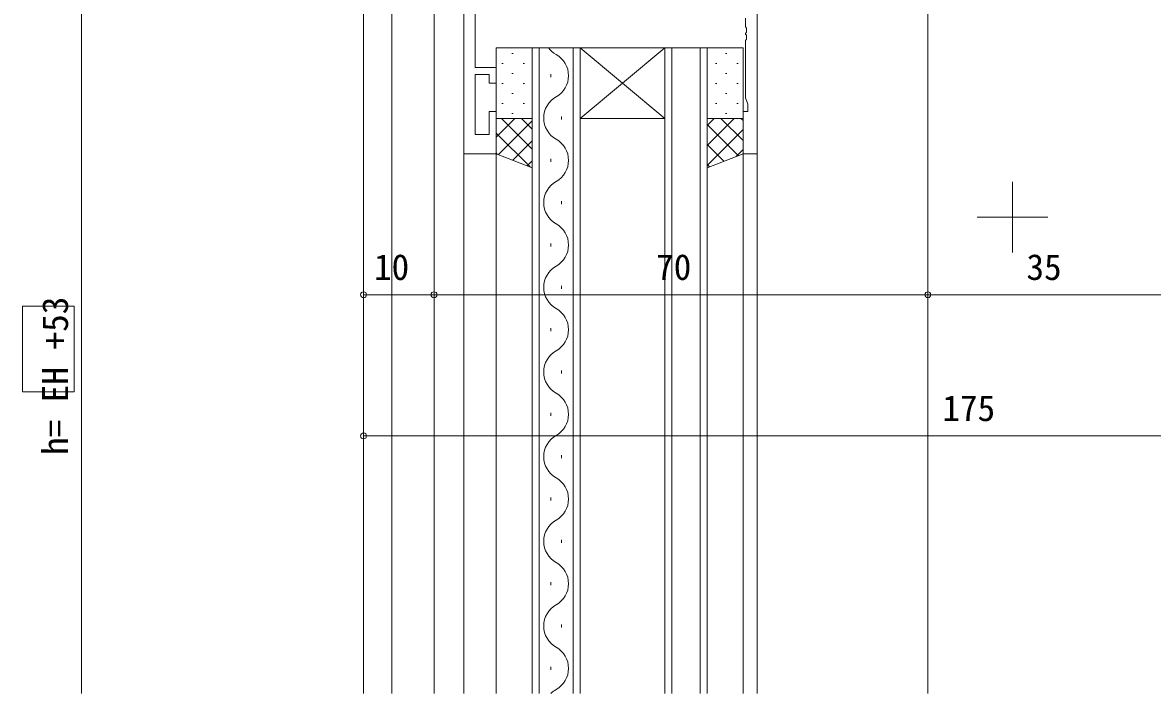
# Model space of a CAD drawing. Units: millimetres, scale not verified. Extents: x -594 to 539, y -420 to 386.
# Drawn here: x -507.6 to -347.4, y -268 to -172.9 of the extents above; entities that cross this region are included whole.
import ezdxf
from ezdxf.enums import TextEntityAlignment as Align

# ---------------------------------------------------------------- set-up
doc = ezdxf.new("R2010")
doc.units = ezdxf.units.MM
doc.header["$LTSCALE"] = 2
doc.linetypes.add('CHAIN2', pattern=[12, 9, -1, 1, -1])
for name, color, linetype, lineweight in [('0-3_YKK_11', 7, 'Continuous', 9), ('0-4_YKK_12', 2, 'Continuous', 9), ('0-5_YKK_13', 4, 'Continuous', 9), ('0-6_YKK_D', 6, 'Continuous', 9)]:
    doc.layers.add(name, color=color, linetype=linetype, lineweight=lineweight)
doc.styles.add('ＭＳ ゴシック', font='')
doc.styles.get('ＭＳ ゴシック').set_extended_font_data('MS Gothic')

msp = doc.modelspace()

# ---------------------------------------------------------------- linework, layer by layer
at = {"layer": '0-3_YKK_11'}
for p, q in [((-443.4, -179.3), (-443.4, -164.5)), ((-445.03, -169.5), (-445.03, -191.5)), ((-403.43, -169.5), (-403.43, -191.5)), ((-405.06, -173.542), (-405.06, -172.3)), ((-404.94, -173.725), (-405.06, -173.542)), ((-405.06, -174.458), (-404.94, -174.275)), ((-405.06, -174.542), (-405.06, -174.458)), ((-404.94, -174.725), (-405.06, -174.542)), ((-404.94, -174.275), (-404.94, -173.725)), ((-405.06, -175.458), (-404.94, -175.275)), ((-405.06, -183.593), (-405.06, -175.458)), ((-404.94, -175.275), (-404.94, -174.725)), ((-440.43, -179.3), (-443.4, -179.3)), ((-440.43, -181.5), (-440.43, -179.3)), ((-443.4, -180.3), (-441.43, -180.3)), ((-443.4, -188.8), (-443.4, -180.3)), ((-441.43, -180.3), (-441.43, -181.5)), ((-441.43, -181.5), (-440.43, -181.5)), ((-404.73, -184.5), (-405.06, -183.593)), ((-441.43, -185.5), (-441.43, -188.8)), ((-440.43, -185.5), (-441.43, -185.5)), ((-440.43, -191.5), (-440.43, -185.5)), ((-405.43, -185.5), (-404.73, -185.5)), ((-405.43, -191.5), (-405.43, -185.5)), ((-404.73, -185.5), (-404.73, -184.5)), ((-441.43, -188.8), (-443.4, -188.8)), ((-445.03, -191.5), (-440.43, -191.5)), ((-403.43, -191.5), (-405.43, -191.5))]:
    msp.add_line(p, q, dxfattribs=at)
at = {"layer": '0-4_YKK_12'}
for p, q in [((-379.23, -268), (-379.23, 120.5)), ((-379.23, -268), (-379.23, -99.5)), ((-459.23, -268), (-459.23, -123.5)), ((-455.23, -268), (-455.23, -123.5)), ((-449.23, -169.2), (-449.23, -268)), ((-403.43, -169.5), (-403.43, -268)), ((-435.33, -176.5), (-428.53, -176.5)), ((-435.33, -268), (-435.33, -176.5)), ((-434.33, -176.5), (-434.33, -268)), ((-429.53, -268), (-429.53, -176.5)), ((-416.53, -176.5), (-428.53, -186.5)), ((-428.53, -176.5), (-416.53, -186.5)), ((-428.53, -176.5), (-416.53, -176.5)), ((-428.53, -176.5), (-428.53, -268)), ((-416.53, -176.5), (-410.53, -176.5)), ((-416.53, -268), (-416.53, -176.5)), ((-415.53, -176.5), (-415.53, -268)), ((-411.53, -268), (-411.53, -176.5)), ((-410.53, -176.5), (-410.53, -268)), ((-432.69, -180.65), (-432.69, -180.25)), ((-431.17, -186.65), (-431.17, -186.25)), ((-428.53, -186.5), (-416.53, -186.5)), ((-445.03, -191.2), (-445.03, -268)), ((-440.43, -191), (-440.43, -268)), ((-405.43, -268), (-405.43, -191.2)), ((-432.69, -192.65), (-432.69, -192.25)), ((-431.17, -198.65), (-431.17, -198.25)), ((-432.69, -204.65), (-432.69, -204.25)), ((-431.17, -210.65), (-431.17, -210.25)), ((-432.69, -216.65), (-432.69, -216.25)), ((-431.17, -222.65), (-431.17, -222.25)), ((-432.69, -228.65), (-432.69, -228.25)), ((-431.17, -234.65), (-431.17, -234.25)), ((-432.69, -240.65), (-432.69, -240.25)), ((-431.17, -246.65), (-431.17, -246.25)), ((-432.69, -252.65), (-432.69, -252.25)), ((-431.17, -258.65), (-431.17, -258.25)), ((-432.69, -264.65), (-432.69, -264.25))]:
    msp.add_line(p, q, dxfattribs=at)
for centre, start, end in [((-430.253, -174.45), 216.61835, 240.79745), ((-433.607, -180.45), 299.20253, 60.79745), ((-430.253, -186.45), 119.20253, 240.79745), ((-433.607, -192.45), 299.20253, 60.79745), ((-430.253, -198.45), 119.20253, 240.79745), ((-433.607, -204.45), 299.20253, 60.79745), ((-430.253, -210.45), 119.20253, 240.79745), ((-433.607, -216.45), 299.20253, 60.79745), ((-430.253, -222.45), 119.20253, 240.79745), ((-433.607, -228.45), 299.20253, 60.79745), ((-430.253, -234.45), 119.20253, 240.79745), ((-433.607, -240.45), 299.20253, 60.79745), ((-430.253, -246.45), 119.20253, 240.79745), ((-433.607, -252.45), 299.20253, 60.79745), ((-430.253, -258.45), 119.20253, 240.79745), ((-433.607, -264.45), 299.20253, 60.79745), ((-430.253, -270.45), 119.20253, 134.53195)]:
    msp.add_arc(centre, 3.437, start, end, dxfattribs=at)
at = {"layer": '0-5_YKK_13'}
for p, q in [((-440.43, -176.5), (-435.33, -176.5)), ((-440.43, -186.5), (-440.43, -176.5)), ((-438.02, -177.3), (-438.22, -177.3)), ((-435.33, -176.5), (-435.33, -186.5)), ((-410.53, -176.5), (-405.43, -176.5)), ((-410.53, -186.5), (-410.53, -176.5)), ((-407.72, -177.3), (-407.92, -177.3)), ((-405.43, -176.5), (-405.43, -186.5)), ((-439.435, -178.715), (-439.635, -178.715)), ((-436.405, -178.715), (-436.605, -178.715)), ((-409.135, -178.715), (-409.335, -178.715)), ((-406.105, -178.715), (-406.305, -178.715)), ((-438.02, -180.13), (-438.22, -180.13)), ((-407.72, -180.13), (-407.92, -180.13)), ((-439.435, -181.545), (-439.635, -181.545)), ((-436.405, -181.545), (-436.605, -181.545)), ((-409.135, -181.545), (-409.335, -181.545)), ((-406.105, -181.545), (-406.305, -181.545)), ((-438.02, -182.96), (-438.22, -182.96)), ((-407.72, -182.96), (-407.92, -182.96)), ((-439.435, -184.375), (-439.635, -184.375)), ((-438.02, -185.79), (-438.22, -185.79)), ((-436.405, -184.375), (-436.605, -184.375)), ((-409.135, -184.375), (-409.335, -184.375)), ((-407.72, -185.79), (-407.92, -185.79)), ((-406.105, -184.375), (-406.305, -184.375)), ((-437.79, -186.5), (-440.43, -189.14)), ((-435.33, -186.5), (-440.43, -186.5)), ((-440.43, -191.5), (-440.43, -186.5)), ((-440.43, -186.5), (-435.33, -186.5)), ((-435.33, -186.868), (-440.094, -191.632)), ((-439.677, -186.5), (-435.33, -190.847)), ((-436.848, -186.5), (-435.33, -188.018)), ((-435.33, -186.5), (-435.33, -193.5)), ((-409.506, -186.5), (-410.53, -187.524)), ((-406.677, -186.5), (-410.53, -190.353)), ((-405.43, -186.5), (-410.53, -186.5)), ((-410.53, -193.5), (-410.53, -186.5)), ((-410.53, -186.5), (-405.43, -186.5)), ((-410.53, -187.362), (-406.121, -191.771)), ((-408.564, -186.5), (-405.43, -189.634)), ((-405.736, -186.5), (-405.43, -186.806)), ((-405.43, -186.5), (-405.43, -191.5)), ((-440.43, -188.575), (-435.618, -193.387)), ((-405.43, -188.081), (-410.53, -193.181)), ((-435.33, -189.697), (-438.062, -192.429)), ((-410.53, -190.191), (-408.153, -192.568)), ((-440.43, -191.403), (-440.271, -191.562)), ((-435.33, -193.5), (-440.43, -191.5)), ((-405.43, -191.5), (-410.53, -193.5)), ((-405.43, -190.909), (-406.402, -191.881)), ((-435.33, -192.525), (-436.03, -193.225)), ((-410.53, -193.019), (-410.185, -193.365))]:
    msp.add_line(p, q, dxfattribs=at)
at = {"layer": '0-5_YKK_13', "linetype": 'CHAIN2'}
for p, q in [((-367.23, -205.5), (-367.23, -195.5)), ((-372.23, -200.5), (-362.23, -200.5))]:
    msp.add_line(p, q, dxfattribs=at)
at = {"layer": '0-6_YKK_D'}
for p, q in [((-499.23, -166.5), (-499.23, -268)), ((-459.23, -193.5), (-459.23, -212.5)), ((-459.23, -193.5), (-459.23, -232.5)), ((-449.23, -193.5), (-449.23, -212.5)), ((-449.23, -193.5), (-449.23, -212.5)), ((-379.23, -193.5), (-379.23, -212.5)), ((-379.23, -193.5), (-379.23, -212.5)), ((-449.23, -211.5), (-459.23, -211.5)), ((-379.23, -211.5), (-449.23, -211.5)), ((-379.23, -211.5), (-344.23, -211.5)), ((-507.569, -213.111), (-500.272, -213.111)), ((-507.569, -225.245), (-507.569, -213.111)), ((-500.272, -213.111), (-500.272, -225.245)), ((-500.272, -225.245), (-507.569, -225.245)), ((-284.23, -231.5), (-459.23, -231.5))]:
    msp.add_line(p, q, dxfattribs=at)
for centre in [(-459.23, -211.5), (-449.23, -211.5), (-449.23, -211.5), (-379.23, -211.5), (-379.23, -211.5), (-459.23, -231.5)]:
    msp.add_circle(centre, 0.425, dxfattribs=at)

# ---------------------------------------------------------------- texts
at = {"layer": '0-6_YKK_D', "color": 4, "style": 'ＭＳ ゴシック'}
for s, p in [('10', (-457.75, -210.5)), ('70', (-417.75, -210.5)), ('35', (-365.25, -210.5)), ('175', (-377.17, -230.5))]:
    msp.add_text(s, height=3.666, dxfattribs=at).set_placement(p, align=Align.BOTTOM_LEFT)
msp.add_text('h= EH +53', height=3.666, rotation=90, dxfattribs=at).set_placement((-500.03, -234.21), align=Align.BOTTOM_LEFT)

doc.saveas('drawing.dxf')
